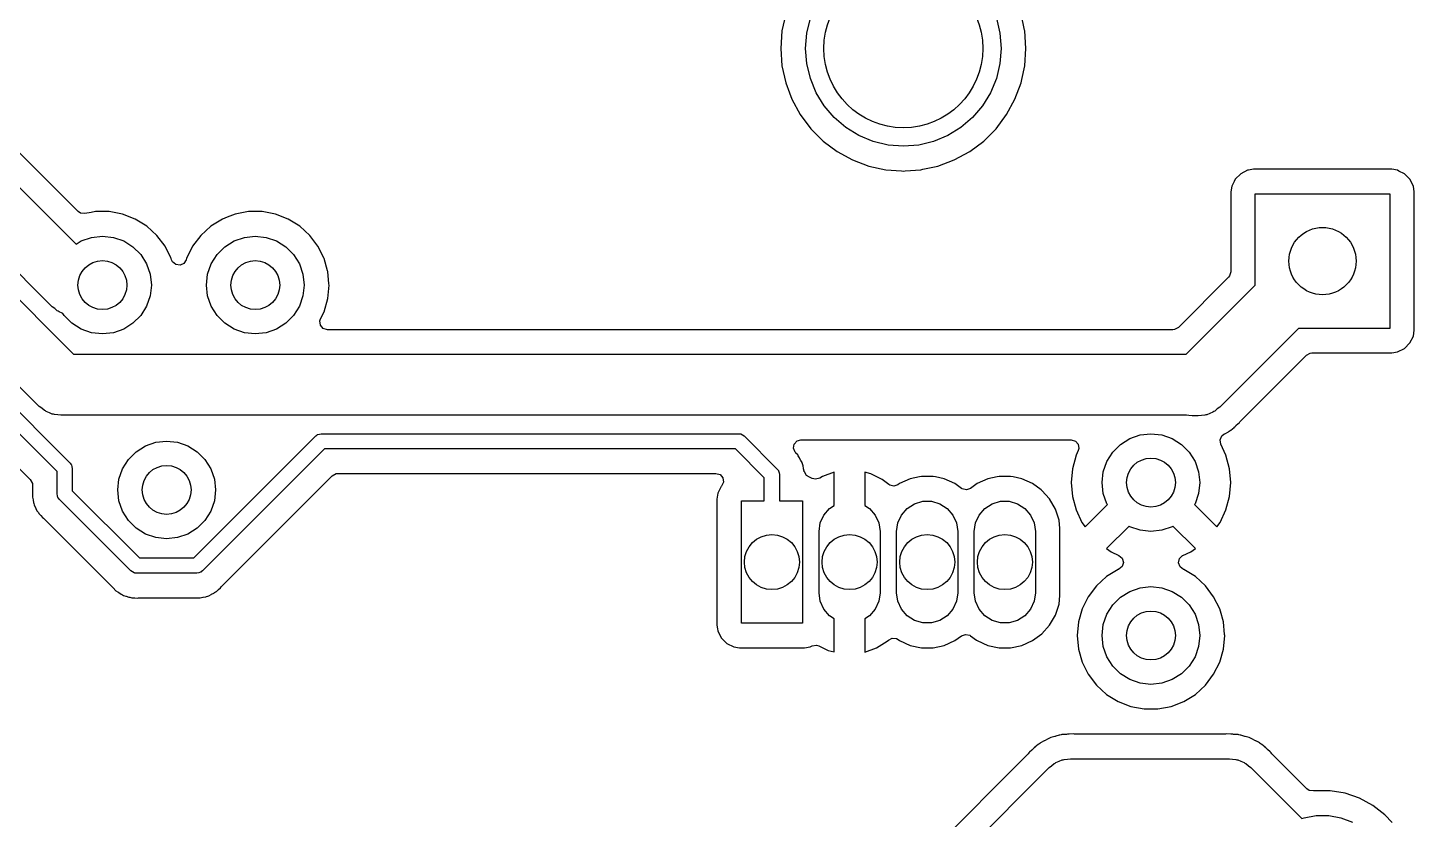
# Model space of a CAD drawing. Extents: x 0.79 to 7.48, y -4.92 to -0.79.
# Drawn here: x 5.056 to 5.949, y -2.055 to -1.546 of the extents above; entities that cross this region are included whole.
import ezdxf

# ---------------------------------------------------------------- set-up
doc = ezdxf.new("R2010")
doc.units = 0
doc.header["$MEASUREMENT"] = 0
doc.layers.add('BLACK', color=7, linetype='CONTINUOUS')

msp = doc.modelspace()

# ---------------------------------------------------------------- linework, layer by layer
at = {"layer": 'BLACK', "linetype": 'CONTINUOUS'}
for p, q in [((5.54432, -1.53681), (5.54192, -1.54782)), ((5.55786, -1.5492), (5.56017, -1.53959)), ((5.67999, -1.53959), (5.6823, -1.5492)), ((5.69814, -1.54737), (5.69584, -1.53681)), ((5.54192, -1.54782), (5.54112, -1.55906)), ((5.55709, -1.55906), (5.55786, -1.5492)), ((5.6823, -1.5492), (5.68307, -1.55906)), ((5.69824, -1.54782), (5.69814, -1.54737)), ((5.69904, -1.55906), (5.69824, -1.54782)), ((5.54112, -1.55906), (5.54112, -1.55906)), ((5.54112, -1.55906), (5.54192, -1.57029)), ((5.55786, -1.56891), (5.55709, -1.55906)), ((5.68307, -1.55906), (5.6823, -1.56891)), ((5.69824, -1.57029), (5.69904, -1.55906)), ((5.54192, -1.57029), (5.54432, -1.5813)), ((5.56017, -1.57852), (5.55786, -1.56891)), ((5.6823, -1.56891), (5.67999, -1.57852)), ((5.69631, -1.57913), (5.69824, -1.57029)), ((5.69824, -1.57029), (5.69824, -1.57029)), ((5.69824, -1.57029), (5.69824, -1.57029)), ((5.56395, -1.58765), (5.56017, -1.57852)), ((5.67999, -1.57852), (5.67621, -1.58765)), ((5.69584, -1.5813), (5.69631, -1.57913)), ((5.54432, -1.5813), (5.54432, -1.5813)), ((5.54432, -1.5813), (5.54432, -1.5813)), ((5.54432, -1.5813), (5.54671, -1.58772)), ((5.54671, -1.58772), (5.54825, -1.59186)), ((5.56912, -1.59608), (5.56395, -1.58765)), ((5.67621, -1.58765), (5.67104, -1.59608)), ((5.6919, -1.59186), (5.69584, -1.5813)), ((5.54825, -1.59186), (5.55365, -1.60174)), ((5.57554, -1.6036), (5.56912, -1.59608)), ((5.67104, -1.59608), (5.66462, -1.6036)), ((5.6865, -1.60174), (5.6919, -1.59186)), ((4.93051, -1.60067), (5.08574, -1.75591)), ((5.55365, -1.60174), (5.55365, -1.60174)), ((5.55365, -1.60174), (5.5604, -1.61076)), ((5.58305, -1.61002), (5.57554, -1.6036)), ((5.66462, -1.6036), (5.6571, -1.61002)), ((5.67975, -1.61076), (5.6865, -1.60174)), ((5.5604, -1.61076), (5.5604, -1.61076)), ((5.5604, -1.61076), (5.56837, -1.61873)), ((5.59148, -1.61518), (5.58305, -1.61002)), ((5.60061, -1.61896), (5.59148, -1.61518)), ((5.64868, -1.61518), (5.63954, -1.61896)), ((5.6571, -1.61002), (5.64868, -1.61518)), ((5.67179, -1.61873), (5.67975, -1.61076)), ((4.87937, -1.62191), (5.08348, -1.82602)), ((5.06367, -1.78951), (4.8912, -1.61704)), ((5.0248, -1.62258), (5.08735, -1.68513)), ((5.08863, -1.66411), (5.04265, -1.61813)), ((5.56837, -1.61873), (5.56837, -1.61873)), ((5.56837, -1.61873), (5.57739, -1.62548)), ((5.61022, -1.62127), (5.60061, -1.61896)), ((5.62008, -1.62205), (5.61022, -1.62127)), ((5.62993, -1.62127), (5.62008, -1.62205)), ((5.63954, -1.61896), (5.62993, -1.62127)), ((5.66277, -1.62548), (5.67179, -1.61873)), ((5.07508, -1.83154), (4.87385, -1.63031)), ((5.57739, -1.62548), (5.57739, -1.62548)), ((5.57739, -1.62548), (5.58728, -1.63088)), ((5.58728, -1.63088), (5.58728, -1.63088)), ((5.58728, -1.63088), (5.58728, -1.63088)), ((5.58728, -1.63088), (5.58728, -1.63088)), ((5.58728, -1.63088), (5.59783, -1.63482)), ((5.64232, -1.63482), (5.65288, -1.63088)), ((5.65288, -1.63088), (5.66277, -1.62548)), ((5.59783, -1.63482), (5.59783, -1.63482)), ((5.59783, -1.63482), (5.59783, -1.63482)), ((5.59783, -1.63482), (5.60884, -1.63721)), ((5.60884, -1.63721), (5.60884, -1.63721)), ((5.60884, -1.63721), (5.60884, -1.63721)), ((5.60884, -1.63721), (5.61883, -1.63793)), ((5.61883, -1.63793), (5.62008, -1.63802)), ((5.62008, -1.63802), (5.6212, -1.63794)), ((5.62008, -1.63802), (5.62008, -1.63802)), ((5.62008, -1.63802), (5.62008, -1.63802)), ((5.6212, -1.63794), (5.63132, -1.63721)), ((5.63132, -1.63721), (5.63264, -1.63693)), ((5.63264, -1.63693), (5.64232, -1.63482)), ((5.64232, -1.63482), (5.64232, -1.63482)), ((5.64232, -1.63482), (5.64232, -1.63482)), ((5.83731, -1.63978), (5.83378, -1.64331)), ((5.84176, -1.63751), (5.83731, -1.63978)), ((5.83731, -1.63978), (5.83731, -1.63978)), ((5.83731, -1.63978), (5.83731, -1.63978)), ((5.84226, -1.63743), (5.84176, -1.63751)), ((5.84545, -1.63693), (5.84226, -1.63743)), ((5.93455, -1.63693), (5.84545, -1.63693)), ((5.93824, -1.63751), (5.93455, -1.63693)), ((5.93923, -1.63802), (5.93824, -1.63751)), ((5.94269, -1.63978), (5.93923, -1.63802)), ((5.94622, -1.64331), (5.94269, -1.63978)), ((5.94269, -1.63978), (5.94269, -1.63978)), ((5.94269, -1.63978), (5.94269, -1.63978)), ((4.86875, -1.64751), (5.05788, -1.83664)), ((5.07188, -1.72534), (4.9912, -1.64466)), ((5.83151, -1.64776), (5.83093, -1.65145)), ((5.83093, -1.65145), (5.83093, -1.70291)), ((5.83302, -1.64479), (5.83151, -1.64776)), ((5.83378, -1.64331), (5.83302, -1.64479)), ((5.83378, -1.64331), (5.83378, -1.64331)), ((5.83378, -1.64331), (5.83378, -1.64331)), ((5.94849, -1.64776), (5.94622, -1.64331)), ((5.94622, -1.64331), (5.94622, -1.64331)), ((5.94622, -1.64331), (5.94622, -1.64331)), ((5.94907, -1.65145), (5.94849, -1.64776)), ((5.94907, -1.74055), (5.94907, -1.65145)), ((5.84669, -1.71147), (5.84669, -1.65269)), ((5.84669, -1.65269), (5.93331, -1.65269)), ((5.93331, -1.65269), (5.93331, -1.73931)), ((5.09024, -1.66518), (5.08863, -1.66411)), ((5.09298, -1.66546), (5.09024, -1.66518)), ((5.09703, -1.6647), (5.09298, -1.66546)), ((5.09995, -1.66415), (5.09703, -1.6647)), ((5.10871, -1.66415), (5.09995, -1.66415)), ((5.11732, -1.66576), (5.10871, -1.66415)), ((5.12549, -1.66893), (5.11732, -1.66576)), ((5.13294, -1.67354), (5.12549, -1.66893)), ((5.12549, -1.66893), (5.12549, -1.66893)), ((5.1816, -1.66893), (5.17415, -1.67354)), ((5.1846, -1.66776), (5.1816, -1.66893)), ((5.1816, -1.66893), (5.1816, -1.66893)), ((5.18977, -1.66576), (5.1846, -1.66776)), ((5.19838, -1.66415), (5.18977, -1.66576)), ((5.20714, -1.66415), (5.19838, -1.66415)), ((5.21575, -1.66576), (5.20714, -1.66415)), ((5.22391, -1.66893), (5.21575, -1.66576)), ((5.23136, -1.67354), (5.22391, -1.66893)), ((5.22391, -1.66893), (5.22391, -1.66893)), ((5.13941, -1.67944), (5.13294, -1.67354)), ((5.13294, -1.67354), (5.13294, -1.67354)), ((5.17415, -1.67354), (5.16768, -1.67944)), ((5.17415, -1.67354), (5.17415, -1.67354)), ((5.23783, -1.67944), (5.23136, -1.67354)), ((5.23136, -1.67354), (5.23136, -1.67354)), ((5.08735, -1.68513), (5.09067, -1.68304)), ((5.09067, -1.68304), (5.09732, -1.68071)), ((5.09732, -1.68071), (5.10433, -1.67992)), ((5.10433, -1.67992), (5.11134, -1.68071)), ((5.11134, -1.68071), (5.118, -1.68304)), ((5.118, -1.68304), (5.12397, -1.68679)), ((5.12397, -1.68679), (5.12896, -1.69178)), ((5.14469, -1.68643), (5.13941, -1.67944)), ((5.14836, -1.6938), (5.14469, -1.68643)), ((5.14469, -1.68643), (5.14469, -1.68643)), ((5.1624, -1.68643), (5.1585, -1.69427)), ((5.16768, -1.67944), (5.1624, -1.68643)), ((5.1624, -1.68643), (5.1624, -1.68643)), ((5.17813, -1.69178), (5.18312, -1.68679)), ((5.18312, -1.68679), (5.18909, -1.68304)), ((5.18909, -1.68304), (5.19575, -1.68071)), ((5.19575, -1.68071), (5.20276, -1.67992)), ((5.20276, -1.67992), (5.20976, -1.68071)), ((5.20976, -1.68071), (5.21642, -1.68304)), ((5.21642, -1.68304), (5.22239, -1.68679)), ((5.22239, -1.68679), (5.22738, -1.69178)), ((5.24311, -1.68643), (5.23783, -1.67944)), ((5.24678, -1.6938), (5.24311, -1.68643)), ((5.24311, -1.68643), (5.24311, -1.68643)), ((5.12896, -1.69178), (5.13271, -1.69775)), ((5.14859, -1.69427), (5.14836, -1.6938)), ((5.14885, -1.69517), (5.14859, -1.69427)), ((5.14859, -1.69427), (5.14859, -1.69427)), ((5.14946, -1.69651), (5.14885, -1.69517)), ((5.15824, -1.69517), (5.15677, -1.6975)), ((5.15849, -1.69427), (5.15824, -1.69517)), ((5.1585, -1.69427), (5.15849, -1.69427)), ((5.17438, -1.69775), (5.17813, -1.69178)), ((5.22738, -1.69178), (5.23113, -1.69775)), ((5.24702, -1.69427), (5.24678, -1.6938)), ((5.24931, -1.70234), (5.24702, -1.69427)), ((5.13271, -1.69775), (5.13504, -1.70441)), ((5.13504, -1.70441), (5.13583, -1.71142)), ((5.15155, -1.69829), (5.14946, -1.69651)), ((5.15428, -1.69866), (5.15155, -1.69829)), ((5.15677, -1.6975), (5.15428, -1.69866)), ((5.17126, -1.71142), (5.17205, -1.70441)), ((5.17205, -1.70441), (5.17438, -1.69775)), ((5.23113, -1.69775), (5.23346, -1.70441)), ((5.23346, -1.70441), (5.23425, -1.71142)), ((5.24941, -1.7027), (5.24931, -1.70234)), ((5.25014, -1.71057), (5.24941, -1.7027)), ((5.24941, -1.7027), (5.24941, -1.7027)), ((5.83093, -1.70291), (5.83015, -1.70555)), ((5.13583, -1.71142), (5.13504, -1.71843)), ((5.17205, -1.71843), (5.17126, -1.71142)), ((5.23425, -1.71142), (5.23346, -1.71843)), ((5.24941, -1.72014), (5.25022, -1.71142)), ((5.25022, -1.71142), (5.25014, -1.71057)), ((5.8295, -1.70637), (5.79715, -1.73871)), ((5.80226, -1.75591), (5.84669, -1.71147)), ((5.83015, -1.70555), (5.8295, -1.70637)), ((5.13504, -1.71843), (5.13271, -1.72508)), ((5.17438, -1.72508), (5.17205, -1.71843)), ((5.23346, -1.71843), (5.23113, -1.72508)), ((5.24702, -1.72856), (5.24941, -1.72014)), ((5.07356, -1.7266), (5.07188, -1.72534)), ((5.07516, -1.72798), (5.07356, -1.7266)), ((5.0758, -1.72827), (5.07516, -1.72798)), ((5.07636, -1.72869), (5.0758, -1.72827)), ((5.07834, -1.72943), (5.07636, -1.72869)), ((5.07883, -1.72965), (5.07834, -1.72943)), ((5.07971, -1.73105), (5.07883, -1.72965)), ((5.08469, -1.73604), (5.07971, -1.73105)), ((5.12896, -1.73105), (5.12397, -1.73604)), ((5.13271, -1.72508), (5.12896, -1.73105)), ((5.17813, -1.73105), (5.17438, -1.72508)), ((5.18312, -1.73604), (5.17813, -1.73105)), ((5.22738, -1.73105), (5.22239, -1.73604)), ((5.23113, -1.72508), (5.22738, -1.73105)), ((5.24477, -1.73308), (5.24702, -1.72856)), ((5.24702, -1.72856), (5.24702, -1.72856)), ((5.24702, -1.72856), (5.24702, -1.72856)), ((5.09067, -1.73979), (5.08469, -1.73604)), ((5.09732, -1.74212), (5.09067, -1.73979)), ((5.118, -1.73979), (5.11134, -1.74212)), ((5.12397, -1.73604), (5.118, -1.73979)), ((5.18909, -1.73979), (5.18312, -1.73604)), ((5.19575, -1.74212), (5.18909, -1.73979)), ((5.21642, -1.73979), (5.20976, -1.74212)), ((5.22239, -1.73604), (5.21642, -1.73979)), ((5.24431, -1.73456), (5.24477, -1.73308)), ((5.2447, -1.73728), (5.24431, -1.73456)), ((5.2465, -1.73936), (5.2447, -1.73728)), ((5.24914, -1.74014), (5.2465, -1.73936)), ((5.7937, -1.74014), (5.24914, -1.74014)), ((5.79474, -1.74003), (5.7937, -1.74014)), ((5.79715, -1.73871), (5.79474, -1.74003)), ((5.87453, -1.73931), (5.82392, -1.78992)), ((5.93331, -1.73931), (5.87453, -1.73931)), ((5.94849, -1.74424), (5.94907, -1.74055)), ((5.94907, -1.74055), (5.94907, -1.74055)), ((5.10433, -1.74291), (5.09732, -1.74212)), ((5.11134, -1.74212), (5.10433, -1.74291)), ((5.20276, -1.74291), (5.19575, -1.74212)), ((5.20976, -1.74212), (5.20276, -1.74291)), ((5.94269, -1.75222), (5.94622, -1.74869)), ((5.94622, -1.74869), (5.94849, -1.74424)), ((5.94849, -1.74424), (5.94849, -1.74424)), ((5.94849, -1.74424), (5.94849, -1.74424)), ((5.08574, -1.75591), (5.80226, -1.75591)), ((5.83731, -1.79882), (5.87963, -1.7565)), ((5.87963, -1.7565), (5.88205, -1.75519)), ((5.88205, -1.75519), (5.88309, -1.75507)), ((5.88309, -1.75507), (5.93455, -1.75507)), ((5.93455, -1.75507), (5.93824, -1.75449)), ((5.93455, -1.75507), (5.93455, -1.75507)), ((5.93824, -1.75449), (5.94269, -1.75222)), ((5.06536, -1.79077), (5.06367, -1.78951)), ((5.06695, -1.79215), (5.06536, -1.79077)), ((5.06759, -1.79244), (5.06695, -1.79215)), ((5.06816, -1.79287), (5.06759, -1.79244)), ((5.07013, -1.7936), (5.06816, -1.79287)), ((5.07204, -1.79448), (5.07013, -1.7936)), ((5.07274, -1.79458), (5.07204, -1.79448)), ((5.07341, -1.79483), (5.07274, -1.79458)), ((5.81746, -1.79401), (5.81555, -1.79489)), ((5.81943, -1.79328), (5.81746, -1.79401)), ((5.82, -1.79285), (5.81943, -1.79328)), ((5.82064, -1.79256), (5.82, -1.79285)), ((5.82223, -1.79118), (5.82064, -1.79256)), ((5.82392, -1.78992), (5.82223, -1.79118)), ((5.07551, -1.79498), (5.07341, -1.79483)), ((5.07759, -1.79528), (5.07551, -1.79498)), ((5.80241, -1.79528), (5.07759, -1.79528)), ((5.80394, -1.79539), (5.80241, -1.79528)), ((5.80603, -1.79569), (5.80394, -1.79539)), ((5.81, -1.79569), (5.80603, -1.79569)), ((5.81208, -1.79539), (5.81, -1.79569)), ((5.81418, -1.79524), (5.81208, -1.79539)), ((5.81485, -1.79499), (5.81418, -1.79524)), ((5.81555, -1.79489), (5.81485, -1.79499)), ((5.83095, -1.80484), (5.83299, -1.80301)), ((5.83299, -1.80301), (5.83308, -1.80293)), ((5.83308, -1.80293), (5.83376, -1.80238)), ((5.83376, -1.80238), (5.83437, -1.80177)), ((5.83437, -1.80177), (5.83446, -1.80168)), ((5.83446, -1.80168), (5.83649, -1.79985)), ((5.83649, -1.79985), (5.83682, -1.79941)), ((5.83682, -1.79941), (5.83731, -1.79882)), ((5.13866, -1.8126), (5.14567, -1.81181)), ((5.14567, -1.81181), (5.15268, -1.8126)), ((5.16314, -1.88708), (5.24169, -1.80853)), ((5.24169, -1.80853), (5.2424, -1.808)), ((5.2424, -1.808), (5.24251, -1.80787)), ((5.24251, -1.80787), (5.24262, -1.80784)), ((5.24262, -1.80784), (5.24282, -1.80769)), ((5.24282, -1.80769), (5.24401, -1.80743)), ((5.24401, -1.80743), (5.24517, -1.80709)), ((5.24517, -1.80709), (5.51401, -1.80709)), ((5.51401, -1.80709), (5.51488, -1.80721)), ((5.51488, -1.80721), (5.51505, -1.8072)), ((5.51505, -1.8072), (5.51515, -1.80725)), ((5.51515, -1.80725), (5.51539, -1.80729)), ((5.51539, -1.80729), (5.51642, -1.80794)), ((5.51642, -1.80794), (5.51749, -1.80853)), ((5.51749, -1.80853), (5.53891, -1.82995)), ((5.54978, -1.81376), (5.55164, -1.81174)), ((5.55164, -1.81174), (5.55415, -1.81104)), ((5.55415, -1.81104), (5.72823, -1.81104)), ((5.72823, -1.81104), (5.73087, -1.81182)), ((5.73087, -1.81182), (5.73267, -1.8139)), ((5.75989, -1.81396), (5.76586, -1.81021)), ((5.76586, -1.81021), (5.77252, -1.80788)), ((5.77252, -1.80788), (5.77953, -1.80709)), ((5.77953, -1.80709), (5.78654, -1.80788)), ((5.78654, -1.80788), (5.79319, -1.81021)), ((5.79319, -1.81021), (5.79917, -1.81396)), ((5.82401, -1.81104), (5.82513, -1.80853)), ((5.82442, -1.81376), (5.82401, -1.81104)), ((5.82513, -1.80853), (5.82641, -1.80747)), ((5.82641, -1.80747), (5.82687, -1.8072)), ((5.82687, -1.8072), (5.82698, -1.80714)), ((5.82698, -1.80714), (5.82942, -1.8059)), ((5.82942, -1.8059), (5.82984, -1.80555)), ((5.82984, -1.80555), (5.83048, -1.80512)), ((5.83048, -1.80512), (5.83095, -1.80484)), ((5.12104, -1.82367), (5.12603, -1.81868)), ((5.12603, -1.81868), (5.132, -1.81493)), ((5.132, -1.81493), (5.13866, -1.8126)), ((5.15268, -1.8126), (5.15933, -1.81493)), ((5.15933, -1.81493), (5.16531, -1.81868)), ((5.16531, -1.81868), (5.17029, -1.82367)), ((5.24721, -1.81693), (5.16866, -1.89548)), ((5.51197, -1.81693), (5.24721, -1.81693)), ((5.53051, -1.83547), (5.51197, -1.81693)), ((5.5493, -1.81647), (5.54978, -1.81376)), ((5.55037, -1.81901), (5.5493, -1.81647)), ((5.55073, -1.81946), (5.55037, -1.81901)), ((5.5509, -1.81964), (5.55073, -1.81946)), ((5.55207, -1.82081), (5.5509, -1.81964)), ((5.55239, -1.82139), (5.55207, -1.82081)), ((5.55207, -1.82081), (5.55207, -1.82081)), ((5.55207, -1.82081), (5.55207, -1.82081)), ((5.55286, -1.82207), (5.55239, -1.82139)), ((5.73125, -1.82101), (5.72893, -1.82966)), ((5.73266, -1.81799), (5.73125, -1.82101)), ((5.73125, -1.82101), (5.73125, -1.82101)), ((5.73307, -1.81662), (5.73266, -1.81799)), ((5.73267, -1.8139), (5.73307, -1.81662)), ((5.75115, -1.82492), (5.7549, -1.81895)), ((5.7549, -1.81895), (5.75989, -1.81396)), ((5.79917, -1.81396), (5.80415, -1.81895)), ((5.80415, -1.81895), (5.8079, -1.82492)), ((5.82781, -1.82101), (5.82442, -1.81376)), ((5.83012, -1.82966), (5.82781, -1.82101)), ((5.82781, -1.82101), (5.82781, -1.82101)), ((5.08348, -1.82602), (5.08401, -1.82673)), ((5.08401, -1.82673), (5.08414, -1.82684)), ((5.08414, -1.82684), (5.08417, -1.82694)), ((5.08417, -1.82694), (5.08432, -1.82714)), ((5.08432, -1.82714), (5.08458, -1.82833)), ((5.08458, -1.82833), (5.08492, -1.8295)), ((5.08492, -1.8295), (5.08492, -1.8438)), ((5.11496, -1.8363), (5.11729, -1.82964)), ((5.11729, -1.82964), (5.12104, -1.82367)), ((5.17029, -1.82367), (5.17405, -1.82964)), ((5.17405, -1.82964), (5.17638, -1.8363)), ((5.53891, -1.82995), (5.53944, -1.83066)), ((5.55328, -1.82258), (5.55286, -1.82207)), ((5.55394, -1.8241), (5.55328, -1.82258)), ((5.55328, -1.82258), (5.55328, -1.82258)), ((5.55405, -1.82433), (5.55394, -1.8241)), ((5.55481, -1.82568), (5.55405, -1.82433)), ((5.55486, -1.82577), (5.55481, -1.82568)), ((5.55502, -1.82641), (5.55486, -1.82577)), ((5.55486, -1.82577), (5.55486, -1.82577)), ((5.55528, -1.8272), (5.55502, -1.82641)), ((5.55554, -1.8278), (5.55528, -1.8272)), ((5.55577, -1.82944), (5.55554, -1.8278)), ((5.55581, -1.82969), (5.55577, -1.82944)), ((5.55621, -1.8313), (5.55581, -1.82969)), ((5.72893, -1.82966), (5.72815, -1.83858)), ((5.72893, -1.82966), (5.72893, -1.82966)), ((5.74882, -1.83157), (5.75115, -1.82492)), ((5.8079, -1.82492), (5.81023, -1.83157)), ((5.8309, -1.83858), (5.83012, -1.82966)), ((5.83012, -1.82966), (5.83012, -1.82966)), ((5.05788, -1.83664), (5.0592, -1.83906)), ((5.0592, -1.83906), (5.05931, -1.84009)), ((5.07508, -1.84584), (5.07508, -1.83154)), ((5.11417, -1.84331), (5.11496, -1.8363)), ((5.17638, -1.8363), (5.17717, -1.84331)), ((5.18136, -1.90508), (5.25231, -1.83413)), ((5.25231, -1.83413), (5.25473, -1.83281)), ((5.25473, -1.83281), (5.25577, -1.8327)), ((5.25577, -1.8327), (5.49936, -1.8327)), ((5.49936, -1.8327), (5.502, -1.83347)), ((5.502, -1.83347), (5.5038, -1.83555)), ((5.50419, -1.83827), (5.50305, -1.84078)), ((5.5038, -1.83555), (5.50419, -1.83827)), ((5.53051, -1.85039), (5.53051, -1.83547)), ((5.53944, -1.83066), (5.53957, -1.83077)), ((5.53957, -1.83077), (5.5396, -1.83088)), ((5.5396, -1.83088), (5.53975, -1.83107)), ((5.53975, -1.83107), (5.54001, -1.83226)), ((5.54001, -1.83226), (5.54035, -1.83343)), ((5.54035, -1.83343), (5.54035, -1.85039)), ((5.55628, -1.83158), (5.55621, -1.8313)), ((5.55621, -1.8313), (5.55621, -1.8313)), ((5.55631, -1.83173), (5.55628, -1.83158)), ((5.55777, -1.83406), (5.55631, -1.83173)), ((5.55972, -1.83499), (5.55777, -1.83406)), ((5.55969, -1.83509), (5.55972, -1.83499)), ((5.56005, -1.83521), (5.55969, -1.83509)), ((5.56139, -1.83589), (5.56005, -1.83521)), ((5.56354, -1.83642), (5.56139, -1.83589)), ((5.56619, -1.83568), (5.56354, -1.83642)), ((5.56801, -1.83455), (5.56619, -1.83568)), ((5.57551, -1.83177), (5.56801, -1.83455)), ((5.56801, -1.83455), (5.56801, -1.83455)), ((5.57559, -1.83176), (5.57551, -1.83177)), ((5.57551, -1.83177), (5.57551, -1.83177)), ((5.57559, -1.85324), (5.57559, -1.83176)), ((5.59918, -1.83297), (5.59528, -1.83196)), ((5.59528, -1.83196), (5.59528, -1.85324)), ((5.60637, -1.8365), (5.59918, -1.83297)), ((5.61072, -1.83987), (5.60637, -1.8365)), ((5.61761, -1.83921), (5.61658, -1.83996)), ((5.62442, -1.83618), (5.61761, -1.83921)), ((5.61761, -1.83921), (5.61761, -1.83921)), ((5.63043, -1.8349), (5.62442, -1.83618)), ((5.62442, -1.83618), (5.62442, -1.83618)), ((5.63171, -1.83463), (5.63043, -1.8349)), ((5.63916, -1.83463), (5.63171, -1.83463)), ((5.64071, -1.83496), (5.63916, -1.83463)), ((5.64645, -1.83618), (5.64071, -1.83496)), ((5.65326, -1.83921), (5.64645, -1.83618)), ((5.64645, -1.83618), (5.64645, -1.83618)), ((5.65756, -1.84234), (5.65326, -1.83921)), ((5.65326, -1.83921), (5.65326, -1.83921)), ((5.66761, -1.83921), (5.6633, -1.84234)), ((5.67442, -1.83618), (5.66761, -1.83921)), ((5.66761, -1.83921), (5.66761, -1.83921)), ((5.68043, -1.8349), (5.67442, -1.83618)), ((5.67442, -1.83618), (5.67442, -1.83618)), ((5.68171, -1.83463), (5.68043, -1.8349)), ((5.68916, -1.83463), (5.68171, -1.83463)), ((5.69071, -1.83496), (5.68916, -1.83463)), ((5.69645, -1.83618), (5.69071, -1.83496)), ((5.70326, -1.83921), (5.69645, -1.83618)), ((5.69645, -1.83618), (5.69645, -1.83618)), ((5.70884, -1.84326), (5.70326, -1.83921)), ((5.70326, -1.83921), (5.70326, -1.83921)), ((5.72815, -1.83858), (5.72815, -1.83858)), ((5.72815, -1.83858), (5.72893, -1.8475)), ((5.74803, -1.83858), (5.74882, -1.83157)), ((5.74882, -1.84559), (5.74803, -1.83858)), ((5.81023, -1.83157), (5.81102, -1.83858)), ((5.81102, -1.83858), (5.81023, -1.84559)), ((5.83012, -1.8475), (5.8309, -1.83858)), ((5.8309, -1.83858), (5.8309, -1.83858)), ((5.05926, -1.84706), (5.05923, -1.84798)), ((5.05923, -1.84798), (5.05962, -1.84959)), ((5.05931, -1.84549), (5.05926, -1.84706)), ((5.05931, -1.84009), (5.05931, -1.8432)), ((5.05931, -1.8432), (5.05931, -1.84549)), ((5.07542, -1.84701), (5.07508, -1.84584)), ((5.07568, -1.8482), (5.07542, -1.84701)), ((5.07583, -1.8484), (5.07568, -1.8482)), ((5.08492, -1.8438), (5.1282, -1.88708)), ((5.11496, -1.85032), (5.11417, -1.84331)), ((5.17717, -1.84331), (5.17638, -1.85032)), ((5.50057, -1.84546), (5.49998, -1.84915)), ((5.50216, -1.84234), (5.50057, -1.84546)), ((5.50283, -1.84101), (5.50216, -1.84234)), ((5.50284, -1.841), (5.50283, -1.84101)), ((5.50283, -1.84101), (5.50283, -1.84101)), ((5.50305, -1.84078), (5.50284, -1.841)), ((5.61131, -1.84026), (5.61072, -1.83987)), ((5.61399, -1.84088), (5.61131, -1.84026)), ((5.61658, -1.83996), (5.61399, -1.84088)), ((5.65803, -1.84264), (5.65756, -1.84234)), ((5.66071, -1.84326), (5.65803, -1.84264)), ((5.6633, -1.84234), (5.66071, -1.84326)), ((5.70929, -1.84359), (5.70884, -1.84326)), ((5.71427, -1.84913), (5.70929, -1.84359)), ((5.72893, -1.8475), (5.72893, -1.8475)), ((5.72893, -1.8475), (5.73125, -1.85615)), ((5.75115, -1.85225), (5.74882, -1.84559)), ((5.81023, -1.84559), (5.8079, -1.85225)), ((5.82781, -1.85615), (5.83012, -1.8475)), ((5.83012, -1.8475), (5.83012, -1.8475)), ((5.05962, -1.84959), (5.05967, -1.84983)), ((5.05967, -1.84983), (5.05989, -1.85148)), ((5.05989, -1.85148), (5.06015, -1.85208)), ((5.06015, -1.85208), (5.06042, -1.85287)), ((5.06042, -1.85287), (5.06057, -1.8535)), ((5.06057, -1.8535), (5.06057, -1.8535)), ((5.06057, -1.8535), (5.06138, -1.85495)), ((5.06138, -1.85495), (5.0615, -1.85517)), ((5.0615, -1.85517), (5.06216, -1.85669)), ((5.06216, -1.85669), (5.06257, -1.8572)), ((5.07586, -1.8485), (5.07583, -1.8484)), ((5.07599, -1.84862), (5.07586, -1.8485)), ((5.07652, -1.84932), (5.07599, -1.84862)), ((5.12268, -1.89548), (5.07652, -1.84932)), ((5.11729, -1.85697), (5.11496, -1.85032)), ((5.12104, -1.86294), (5.11729, -1.85697)), ((5.17405, -1.85697), (5.17029, -1.86294)), ((5.17638, -1.85032), (5.17405, -1.85697)), ((5.49998, -1.84915), (5.49998, -1.93037)), ((5.51575, -1.92913), (5.51575, -1.85039)), ((5.51575, -1.85039), (5.53051, -1.85039)), ((5.54035, -1.85039), (5.55512, -1.85039)), ((5.55512, -1.85039), (5.55512, -1.92913)), ((5.56887, -1.85944), (5.57254, -1.8552)), ((5.57254, -1.8552), (5.57559, -1.85324)), ((5.59528, -1.85324), (5.59832, -1.8552)), ((5.59832, -1.8552), (5.60199, -1.85944)), ((5.61887, -1.85944), (5.62254, -1.8552)), ((5.62254, -1.8552), (5.62726, -1.85217)), ((5.62726, -1.85217), (5.63263, -1.85059)), ((5.63263, -1.85059), (5.63823, -1.85059)), ((5.63823, -1.85059), (5.64361, -1.85217)), ((5.64361, -1.85217), (5.64832, -1.8552)), ((5.64832, -1.8552), (5.65199, -1.85944)), ((5.66887, -1.85944), (5.67254, -1.8552)), ((5.67254, -1.8552), (5.67726, -1.85217)), ((5.67726, -1.85217), (5.68263, -1.85059)), ((5.68263, -1.85059), (5.68823, -1.85059)), ((5.68823, -1.85059), (5.69361, -1.85217)), ((5.69361, -1.85217), (5.69832, -1.8552)), ((5.69832, -1.8552), (5.70199, -1.85944)), ((5.718, -1.85558), (5.71427, -1.84913)), ((5.7203, -1.86267), (5.718, -1.85558)), ((5.73125, -1.85615), (5.73125, -1.85615)), ((5.73125, -1.85615), (5.73503, -1.86427)), ((5.73705, -1.86714), (5.75146, -1.85273)), ((5.75146, -1.85273), (5.75115, -1.85225)), ((5.8079, -1.85225), (5.8076, -1.85273)), ((5.8076, -1.85273), (5.82201, -1.86714)), ((5.82402, -1.86427), (5.82781, -1.85615)), ((5.82781, -1.85615), (5.82781, -1.85615)), ((5.06257, -1.8572), (5.06304, -1.85789)), ((5.06304, -1.85789), (5.06336, -1.85846)), ((5.06336, -1.85846), (5.06453, -1.85963)), ((5.06453, -1.85963), (5.0647, -1.85982)), ((5.0647, -1.85982), (5.06575, -1.86111)), ((5.06575, -1.86111), (5.06628, -1.86148)), ((5.06628, -1.86148), (5.06692, -1.86202)), ((5.06692, -1.86202), (5.11128, -1.90638)), ((5.12603, -1.86793), (5.12104, -1.86294)), ((5.17029, -1.86294), (5.16531, -1.86793)), ((5.56575, -1.87008), (5.56655, -1.86453)), ((5.56655, -1.86453), (5.56887, -1.85944)), ((5.60199, -1.85944), (5.60432, -1.86453)), ((5.60432, -1.86453), (5.60512, -1.87008)), ((5.61575, -1.87008), (5.61655, -1.86453)), ((5.61655, -1.86453), (5.61887, -1.85944)), ((5.65199, -1.85944), (5.65432, -1.86453)), ((5.65432, -1.86453), (5.65512, -1.87008)), ((5.66575, -1.87008), (5.66655, -1.86453)), ((5.66655, -1.86453), (5.66887, -1.85944)), ((5.70199, -1.85944), (5.70432, -1.86453)), ((5.70432, -1.86453), (5.70512, -1.87008)), ((5.72089, -1.86822), (5.7203, -1.86267)), ((5.73503, -1.86427), (5.73503, -1.86427)), ((5.73503, -1.86427), (5.73705, -1.86714)), ((5.82201, -1.86714), (5.82402, -1.86427)), ((5.132, -1.87168), (5.12603, -1.86793)), ((5.13866, -1.87401), (5.132, -1.87168)), ((5.14567, -1.8748), (5.13866, -1.87401)), ((5.15268, -1.87401), (5.14567, -1.8748)), ((5.15933, -1.87168), (5.15268, -1.87401)), ((5.16531, -1.86793), (5.15933, -1.87168)), ((5.56575, -1.90945), (5.56575, -1.87008)), ((5.60512, -1.87008), (5.60512, -1.90945)), ((5.61575, -1.90945), (5.61575, -1.87008)), ((5.65512, -1.87008), (5.65512, -1.90945)), ((5.66575, -1.90945), (5.66575, -1.87008)), ((5.70512, -1.87008), (5.70512, -1.90945)), ((5.72089, -1.91131), (5.72089, -1.86822)), ((5.73705, -1.86714), (5.73705, -1.86714)), ((5.76538, -1.86665), (5.75097, -1.88106)), ((5.76586, -1.86696), (5.76538, -1.86665)), ((5.77252, -1.86929), (5.76586, -1.86696)), ((5.77953, -1.87008), (5.77252, -1.86929)), ((5.78654, -1.86929), (5.77953, -1.87008)), ((5.79319, -1.86696), (5.78654, -1.86929)), ((5.79368, -1.86665), (5.79319, -1.86696)), ((5.80809, -1.88106), (5.79368, -1.86665)), ((5.75097, -1.88106), (5.75097, -1.88106)), ((5.75097, -1.88106), (5.75384, -1.88308)), ((5.75384, -1.88308), (5.75384, -1.88308)), ((5.75384, -1.88308), (5.75892, -1.88544)), ((5.80014, -1.88544), (5.80522, -1.88308)), ((5.80522, -1.88308), (5.80809, -1.88106)), ((5.1282, -1.88708), (5.16314, -1.88708)), ((5.76094, -1.89254), (5.75885, -1.89433)), ((5.75892, -1.88544), (5.76098, -1.88726)), ((5.76174, -1.88991), (5.76094, -1.89254)), ((5.76098, -1.88726), (5.76174, -1.88991)), ((5.79733, -1.89016), (5.79794, -1.88748)), ((5.79825, -1.89275), (5.79733, -1.89016)), ((5.79794, -1.88748), (5.79991, -1.88556)), ((5.80044, -1.89442), (5.79825, -1.89275)), ((5.79991, -1.88556), (5.80014, -1.88544)), ((5.12375, -1.89606), (5.12268, -1.89548)), ((5.12477, -1.89672), (5.12375, -1.89606)), ((5.12502, -1.89676), (5.12477, -1.89672)), ((5.12511, -1.89681), (5.12502, -1.89676)), ((5.12529, -1.8968), (5.12511, -1.89681)), ((5.12616, -1.89692), (5.12529, -1.8968)), ((5.16518, -1.89692), (5.12616, -1.89692)), ((5.16635, -1.89658), (5.16518, -1.89692)), ((5.16754, -1.89632), (5.16635, -1.89658)), ((5.16774, -1.89617), (5.16754, -1.89632)), ((5.16784, -1.89614), (5.16774, -1.89617)), ((5.16796, -1.89601), (5.16784, -1.89614)), ((5.16866, -1.89548), (5.16796, -1.89601)), ((5.75092, -1.89913), (5.74445, -1.90503)), ((5.75837, -1.89452), (5.75092, -1.89913)), ((5.75092, -1.89913), (5.75092, -1.89913)), ((5.75862, -1.89442), (5.75837, -1.89452)), ((5.75837, -1.89452), (5.75837, -1.89452)), ((5.75885, -1.89433), (5.75862, -1.89442)), ((5.80068, -1.89452), (5.80044, -1.89442)), ((5.80069, -1.89452), (5.80068, -1.89452)), ((5.80813, -1.89913), (5.80069, -1.89452)), ((5.81461, -1.90503), (5.80813, -1.89913)), ((5.80813, -1.89913), (5.80813, -1.89913)), ((5.11128, -1.90638), (5.11298, -1.9082)), ((5.11298, -1.9082), (5.11439, -1.90906)), ((5.11439, -1.90906), (5.1146, -1.9092)), ((5.1146, -1.9092), (5.11592, -1.9102)), ((5.11592, -1.9102), (5.11653, -1.91044)), ((5.11653, -1.91044), (5.11728, -1.91081)), ((5.17284, -1.91143), (5.17429, -1.91061)), ((5.17429, -1.91061), (5.17451, -1.9105)), ((5.17451, -1.9105), (5.17603, -1.90984)), ((5.17603, -1.90984), (5.17654, -1.90943)), ((5.17654, -1.90943), (5.17723, -1.90896)), ((5.17723, -1.90896), (5.1778, -1.90864)), ((5.1778, -1.90864), (5.17897, -1.90747)), ((5.17897, -1.90747), (5.17916, -1.9073)), ((5.17916, -1.9073), (5.18044, -1.90625)), ((5.18044, -1.90625), (5.18082, -1.90572)), ((5.18082, -1.90572), (5.18136, -1.90508)), ((5.56655, -1.91499), (5.56575, -1.90945)), ((5.60512, -1.90945), (5.60432, -1.91499)), ((5.61655, -1.91499), (5.61575, -1.90945)), ((5.65512, -1.90945), (5.65432, -1.91499)), ((5.66655, -1.91499), (5.66575, -1.90945)), ((5.70512, -1.90945), (5.70432, -1.91499)), ((5.74445, -1.90503), (5.73917, -1.91202)), ((5.75989, -1.91238), (5.76586, -1.90863)), ((5.76586, -1.90863), (5.77252, -1.9063)), ((5.77252, -1.9063), (5.77953, -1.90551)), ((5.77953, -1.90551), (5.78654, -1.9063)), ((5.78654, -1.9063), (5.79319, -1.90863)), ((5.79319, -1.90863), (5.79917, -1.91238)), ((5.81988, -1.91202), (5.81461, -1.90503)), ((5.11728, -1.91081), (5.11784, -1.91115)), ((5.11784, -1.91115), (5.11784, -1.91115)), ((5.11784, -1.91115), (5.11784, -1.91115)), ((5.11784, -1.91115), (5.11943, -1.9116)), ((5.11943, -1.9116), (5.11967, -1.91168)), ((5.11967, -1.91168), (5.12121, -1.91229)), ((5.12121, -1.91229), (5.12144, -1.91231)), ((5.12144, -1.91231), (5.12186, -1.91236)), ((5.12186, -1.91236), (5.12268, -1.91251)), ((5.12268, -1.91251), (5.12331, -1.91269)), ((5.12331, -1.91269), (5.12497, -1.91269)), ((5.12497, -1.91269), (5.12522, -1.9127)), ((5.12522, -1.9127), (5.12687, -1.91287)), ((5.12687, -1.91287), (5.12752, -1.91276)), ((5.12752, -1.91276), (5.12835, -1.91269)), ((5.12835, -1.91269), (5.16483, -1.91269)), ((5.16483, -1.91269), (5.16732, -1.91277)), ((5.16732, -1.91277), (5.16893, -1.91238)), ((5.16893, -1.91238), (5.16917, -1.91233)), ((5.16917, -1.91233), (5.17082, -1.91211)), ((5.17082, -1.91211), (5.17142, -1.91185)), ((5.17142, -1.91185), (5.17221, -1.91158)), ((5.17221, -1.91158), (5.17284, -1.91143)), ((5.56887, -1.92009), (5.56655, -1.91499)), ((5.60432, -1.91499), (5.60199, -1.92009)), ((5.61887, -1.92009), (5.61655, -1.91499)), ((5.65432, -1.91499), (5.65199, -1.92009)), ((5.66887, -1.92009), (5.66655, -1.91499)), ((5.70432, -1.91499), (5.70199, -1.92009)), ((5.718, -1.92395), (5.7203, -1.91686)), ((5.7203, -1.91686), (5.72089, -1.91131)), ((5.73917, -1.91202), (5.73527, -1.91986)), ((5.73917, -1.91202), (5.73917, -1.91202)), ((5.75115, -1.92334), (5.7549, -1.91737)), ((5.7549, -1.91737), (5.75989, -1.91238)), ((5.79917, -1.91238), (5.80415, -1.91737)), ((5.80415, -1.91737), (5.8079, -1.92334)), ((5.82379, -1.91986), (5.81988, -1.91202)), ((5.81988, -1.91202), (5.81988, -1.91202)), ((5.57254, -1.92433), (5.56887, -1.92009)), ((5.57559, -1.92628), (5.57254, -1.92433)), ((5.57559, -1.94757), (5.57559, -1.92628)), ((5.59832, -1.92433), (5.59528, -1.92628)), ((5.59528, -1.92628), (5.59528, -1.94777)), ((5.60199, -1.92009), (5.59832, -1.92433)), ((5.62254, -1.92433), (5.61887, -1.92009)), ((5.62726, -1.92735), (5.62254, -1.92433)), ((5.63263, -1.92893), (5.62726, -1.92735)), ((5.64361, -1.92735), (5.63823, -1.92893)), ((5.64832, -1.92433), (5.64361, -1.92735)), ((5.65199, -1.92009), (5.64832, -1.92433)), ((5.67254, -1.92433), (5.66887, -1.92009)), ((5.67726, -1.92735), (5.67254, -1.92433)), ((5.68263, -1.92893), (5.67726, -1.92735)), ((5.69361, -1.92735), (5.68823, -1.92893)), ((5.69832, -1.92433), (5.69361, -1.92735)), ((5.70199, -1.92009), (5.69832, -1.92433)), ((5.71427, -1.9304), (5.718, -1.92395)), ((5.73287, -1.92829), (5.73206, -1.93701)), ((5.73527, -1.91986), (5.73287, -1.92829)), ((5.73287, -1.92829), (5.73287, -1.92829)), ((5.73527, -1.91986), (5.73527, -1.91986)), ((5.74882, -1.93), (5.75115, -1.92334)), ((5.8079, -1.92334), (5.81023, -1.93)), ((5.82422, -1.92139), (5.82379, -1.91986)), ((5.82379, -1.91986), (5.82379, -1.91986)), ((5.82619, -1.92829), (5.82422, -1.92139)), ((5.82693, -1.93633), (5.82619, -1.92829)), ((5.82619, -1.92829), (5.82619, -1.92829)), ((5.49998, -1.93037), (5.50034, -1.93264)), ((5.50034, -1.93264), (5.50057, -1.93407)), ((5.50057, -1.93407), (5.50283, -1.93852)), ((5.55512, -1.92913), (5.51575, -1.92913)), ((5.63823, -1.92893), (5.63263, -1.92893)), ((5.65326, -1.94032), (5.65756, -1.93719)), ((5.65756, -1.93719), (5.66015, -1.93627)), ((5.66015, -1.93627), (5.66283, -1.93689)), ((5.66283, -1.93689), (5.6633, -1.93719)), ((5.6633, -1.93719), (5.66721, -1.94003)), ((5.68823, -1.92893), (5.68263, -1.92893)), ((5.70326, -1.94032), (5.70929, -1.93594)), ((5.70929, -1.93594), (5.71427, -1.9304)), ((5.73206, -1.93701), (5.73206, -1.93701)), ((5.73206, -1.93701), (5.73287, -1.94573)), ((5.74803, -1.93701), (5.74882, -1.93)), ((5.74882, -1.94402), (5.74803, -1.93701)), ((5.81023, -1.93), (5.81102, -1.93701)), ((5.81102, -1.93701), (5.81023, -1.94402)), ((5.82619, -1.94573), (5.82699, -1.93701)), ((5.82699, -1.93701), (5.82693, -1.93633)), ((5.50283, -1.93852), (5.50283, -1.93852)), ((5.50283, -1.93852), (5.50283, -1.93852)), ((5.50283, -1.93852), (5.50636, -1.94205)), ((5.50636, -1.94205), (5.50636, -1.94205)), ((5.50636, -1.94205), (5.50636, -1.94205)), ((5.50636, -1.94205), (5.5108, -1.94431)), ((5.5108, -1.94431), (5.51081, -1.94432)), ((5.51081, -1.94432), (5.51451, -1.9449)), ((5.51451, -1.9449), (5.51451, -1.9449)), ((5.51451, -1.9449), (5.55636, -1.9449)), ((5.55636, -1.9449), (5.56005, -1.94432)), ((5.56005, -1.94432), (5.56134, -1.94366)), ((5.56134, -1.94366), (5.56405, -1.94315)), ((5.56405, -1.94315), (5.56571, -1.94363)), ((5.56571, -1.94363), (5.57169, -1.94656)), ((5.59535, -1.94776), (5.60286, -1.94498)), ((5.60286, -1.94498), (5.60966, -1.94074)), ((5.60286, -1.94498), (5.60286, -1.94498)), ((5.60966, -1.94074), (5.61041, -1.94003)), ((5.61041, -1.94003), (5.61285, -1.93877)), ((5.61285, -1.93877), (5.61559, -1.93904)), ((5.61559, -1.93904), (5.61664, -1.93962)), ((5.61664, -1.93962), (5.61761, -1.94032)), ((5.61761, -1.94032), (5.61761, -1.94032)), ((5.61761, -1.94032), (5.62442, -1.94335)), ((5.62442, -1.94335), (5.62442, -1.94335)), ((5.62442, -1.94335), (5.63171, -1.9449)), ((5.63171, -1.9449), (5.63171, -1.9449)), ((5.63171, -1.9449), (5.63916, -1.9449)), ((5.63916, -1.9449), (5.64645, -1.94335)), ((5.63916, -1.9449), (5.63916, -1.9449)), ((5.64645, -1.94335), (5.65326, -1.94032)), ((5.66721, -1.94003), (5.66761, -1.94032)), ((5.66761, -1.94032), (5.67442, -1.94335)), ((5.67442, -1.94335), (5.67442, -1.94335)), ((5.67442, -1.94335), (5.68171, -1.9449)), ((5.68171, -1.9449), (5.68171, -1.9449)), ((5.68171, -1.9449), (5.68916, -1.9449)), ((5.68916, -1.9449), (5.69645, -1.94335)), ((5.68916, -1.9449), (5.68916, -1.9449)), ((5.69645, -1.94335), (5.70326, -1.94032)), ((5.73287, -1.94573), (5.73287, -1.94573)), ((5.73287, -1.94573), (5.73527, -1.95415)), ((5.75115, -1.95067), (5.74882, -1.94402)), ((5.81023, -1.94402), (5.8079, -1.95067)), ((5.82379, -1.95415), (5.82619, -1.94573)), ((5.57169, -1.94656), (5.57559, -1.94757)), ((5.59528, -1.94777), (5.59535, -1.94776)), ((5.59535, -1.94776), (5.59535, -1.94776)), ((5.73527, -1.95415), (5.73527, -1.95416)), ((5.73527, -1.95416), (5.73917, -1.962)), ((5.7549, -1.95665), (5.75115, -1.95067)), ((5.8079, -1.95067), (5.80415, -1.95665)), ((5.81988, -1.962), (5.82379, -1.95415)), ((5.73917, -1.962), (5.73917, -1.962)), ((5.73917, -1.962), (5.74445, -1.96899)), ((5.75989, -1.96163), (5.7549, -1.95665)), ((5.76586, -1.96538), (5.75989, -1.96163)), ((5.79917, -1.96163), (5.79319, -1.96538)), ((5.80415, -1.95665), (5.79917, -1.96163)), ((5.81461, -1.96899), (5.81988, -1.962)), ((5.74445, -1.96899), (5.75092, -1.97489)), ((5.77252, -1.96771), (5.76586, -1.96538)), ((5.77953, -1.9685), (5.77252, -1.96771)), ((5.78654, -1.96771), (5.77953, -1.9685)), ((5.79319, -1.96538), (5.78654, -1.96771)), ((5.80813, -1.97489), (5.81461, -1.96899)), ((5.75092, -1.97489), (5.75092, -1.97489)), ((5.75092, -1.97489), (5.75837, -1.9795)), ((5.75837, -1.9795), (5.75837, -1.9795)), ((5.75837, -1.9795), (5.75837, -1.9795)), ((5.75837, -1.9795), (5.76654, -1.98266)), ((5.79252, -1.98266), (5.80069, -1.9795)), ((5.80069, -1.9795), (5.80813, -1.97489)), ((5.76654, -1.98266), (5.77515, -1.98427)), ((5.77515, -1.98427), (5.77515, -1.98427)), ((5.77515, -1.98427), (5.78391, -1.98427)), ((5.78391, -1.98427), (5.79252, -1.98266)), ((5.78391, -1.98427), (5.78391, -1.98427)), ((5.70683, -2.00716), (5.70479, -2.00899)), ((5.7073, -2.00688), (5.70683, -2.00716)), ((5.70683, -2.00716), (5.70683, -2.00716)), ((5.70794, -2.00645), (5.7073, -2.00688)), ((5.70836, -2.0061), (5.70794, -2.00645)), ((5.7108, -2.00486), (5.70836, -2.0061)), ((5.70836, -2.0061), (5.70836, -2.0061)), ((5.71091, -2.0048), (5.7108, -2.00486)), ((5.71328, -2.00343), (5.71091, -2.0048)), ((5.71381, -2.00326), (5.71328, -2.00343)), ((5.71328, -2.00343), (5.71328, -2.00343)), ((5.71451, -2.00297), (5.71381, -2.00326)), ((5.715, -2.00272), (5.71451, -2.00297)), ((5.71585, -2.00249), (5.715, -2.00272)), ((5.71765, -2.00201), (5.71585, -2.00249)), ((5.71777, -2.00198), (5.71765, -2.00201)), ((5.71832, -2.00179), (5.71777, -2.00198)), ((5.72037, -2.00113), (5.71832, -2.00179)), ((5.72092, -2.00107), (5.72037, -2.00113)), ((5.72037, -2.00113), (5.72037, -2.00113)), ((5.72167, -2.00093), (5.72092, -2.00107)), ((5.7222, -2.00079), (5.72167, -2.00093)), ((5.72493, -2.00065), (5.7222, -2.00079)), ((5.7222, -2.00079), (5.7222, -2.00079)), ((5.72506, -2.00064), (5.72493, -2.00065)), ((5.72568, -2.00057), (5.72506, -2.00064)), ((5.72592, -2.00055), (5.72568, -2.00057)), ((5.72679, -2.00055), (5.72592, -2.00055)), ((5.72691, -2.00054), (5.72679, -2.00055)), ((5.72965, -2.0004), (5.72691, -2.00054)), ((5.73019, -2.00049), (5.72965, -2.0004)), ((5.73095, -2.00055), (5.73019, -2.00049)), ((5.82683, -2.00055), (5.73095, -2.00055)), ((5.82759, -2.00049), (5.82683, -2.00055)), ((5.82813, -2.0004), (5.82759, -2.00049)), ((5.83086, -2.00054), (5.82813, -2.0004)), ((5.82813, -2.0004), (5.82813, -2.0004)), ((5.83099, -2.00055), (5.83086, -2.00054)), ((5.83186, -2.00055), (5.83099, -2.00055)), ((5.83215, -2.00058), (5.83186, -2.00055)), ((5.83186, -2.00055), (5.83186, -2.00055)), ((5.83272, -2.00064), (5.83215, -2.00058)), ((5.83285, -2.00065), (5.83272, -2.00064)), ((5.83558, -2.00079), (5.83285, -2.00065)), ((5.83611, -2.00093), (5.83558, -2.00079)), ((5.83558, -2.00079), (5.83558, -2.00079)), ((5.83686, -2.00107), (5.83611, -2.00093)), ((5.83741, -2.00113), (5.83686, -2.00107)), ((5.84001, -2.00198), (5.83741, -2.00113)), ((5.83741, -2.00113), (5.83741, -2.00113)), ((5.83741, -2.00113), (5.83741, -2.00113)), ((5.84013, -2.00201), (5.84001, -2.00198)), ((5.84278, -2.00272), (5.84013, -2.00201)), ((5.84327, -2.00297), (5.84278, -2.00272)), ((5.84278, -2.00272), (5.84278, -2.00272)), ((5.84397, -2.00326), (5.84327, -2.00297)), ((5.8445, -2.00343), (5.84397, -2.00326)), ((5.84687, -2.0048), (5.8445, -2.00343)), ((5.84698, -2.00486), (5.84687, -2.0048)), ((5.84867, -2.00572), (5.84698, -2.00486)), ((5.84942, -2.0061), (5.84867, -2.00572)), ((5.84984, -2.00645), (5.84942, -2.0061)), ((5.84942, -2.0061), (5.84942, -2.0061)), ((5.84942, -2.0061), (5.84942, -2.0061)), ((5.85048, -2.00688), (5.84984, -2.00645)), ((5.85095, -2.00716), (5.85048, -2.00688)), ((5.85299, -2.00899), (5.85095, -2.00716)), ((5.85095, -2.00716), (5.85095, -2.00716)), ((5.70047, -2.01318), (5.56939, -2.14425)), ((5.70096, -2.01259), (5.70047, -2.01318)), ((5.70129, -2.01215), (5.70096, -2.01259)), ((5.70281, -2.01078), (5.70129, -2.01215)), ((5.70129, -2.01215), (5.70129, -2.01215)), ((5.70332, -2.01032), (5.70281, -2.01078)), ((5.70341, -2.01023), (5.70332, -2.01032)), ((5.70402, -2.00962), (5.70341, -2.01023)), ((5.7047, -2.00907), (5.70402, -2.00962)), ((5.70479, -2.00899), (5.7047, -2.00907)), ((5.72032, -2.01799), (5.72223, -2.01711)), ((5.72223, -2.01711), (5.72293, -2.01701)), ((5.72293, -2.01701), (5.7236, -2.01676)), ((5.7236, -2.01676), (5.7257, -2.01661)), ((5.7257, -2.01661), (5.72778, -2.01631)), ((5.72778, -2.01631), (5.83, -2.01631)), ((5.83, -2.01631), (5.83208, -2.01661)), ((5.83208, -2.01661), (5.83418, -2.01676)), ((5.83418, -2.01676), (5.83485, -2.01701)), ((5.83485, -2.01701), (5.83555, -2.01711)), ((5.83555, -2.01711), (5.83746, -2.01799)), ((5.85308, -2.00907), (5.85299, -2.00899)), ((5.85376, -2.00962), (5.85308, -2.00907)), ((5.85437, -2.01023), (5.85376, -2.00962)), ((5.85446, -2.01032), (5.85437, -2.01023)), ((5.85627, -2.01195), (5.85446, -2.01032)), ((5.85649, -2.01215), (5.85627, -2.01195)), ((5.85682, -2.01259), (5.85649, -2.01215)), ((5.85731, -2.01318), (5.85682, -2.01259)), ((5.87986, -2.03573), (5.85731, -2.01318)), ((5.57415, -2.16179), (5.71386, -2.02208)), ((5.71386, -2.02208), (5.71555, -2.02082)), ((5.71555, -2.02082), (5.71714, -2.01944)), ((5.71714, -2.01944), (5.71778, -2.01915)), ((5.71778, -2.01915), (5.71835, -2.01872)), ((5.71835, -2.01872), (5.72032, -2.01799)), ((5.83746, -2.01799), (5.83943, -2.01872)), ((5.83943, -2.01872), (5.84, -2.01915)), ((5.84, -2.01915), (5.84064, -2.01944)), ((5.84064, -2.01944), (5.84223, -2.02082)), ((5.84223, -2.02082), (5.84392, -2.02208)), ((5.84392, -2.02208), (5.87673, -2.05489)), ((5.88139, -2.03676), (5.87986, -2.03573)), ((5.88412, -2.03709), (5.88139, -2.03676)), ((5.8851, -2.03693), (5.88412, -2.03709)), ((5.8949, -2.03693), (5.8851, -2.03693)), ((5.8851, -2.03693), (5.8851, -2.03693)), ((5.90455, -2.03854), (5.8949, -2.03693)), ((5.91381, -2.04172), (5.90455, -2.03854)), ((5.92242, -2.04637), (5.91381, -2.04172)), ((5.91381, -2.04172), (5.91381, -2.04172)), ((5.87815, -2.05435), (5.886, -2.05288)), ((5.886, -2.05288), (5.894, -2.05288)), ((5.894, -2.05288), (5.90185, -2.05435)), ((5.92242, -2.04638), (5.92242, -2.04637)), ((5.92242, -2.04637), (5.92242, -2.04637)), ((5.93015, -2.05239), (5.92242, -2.04638)), ((5.93481, -2.05746), (5.93015, -2.05239)), ((5.87673, -2.05489), (5.87815, -2.05435)), ((5.90185, -2.05435), (5.9093, -2.05723))]:
    msp.add_line(p, q, dxfattribs=at)
at = {"layer": 'BLACK'}
for centre, radius in [((5.62008, -1.55906), 0.05118), ((5.89, -1.696), 0.02165), ((5.10433, -1.71142), 0.01575), ((5.20276, -1.71142), 0.01575), ((5.14567, -1.84331), 0.01575), ((5.77953, -1.83858), 0.01575), ((5.53543, -1.88976), 0.01772), ((5.58543, -1.88976), 0.01772), ((5.63543, -1.88976), 0.01772), ((5.68543, -1.88976), 0.01772), ((5.77953, -1.93701), 0.01575)]:
    msp.add_circle(centre, radius, dxfattribs=at)

doc.saveas('drawing.dxf')
